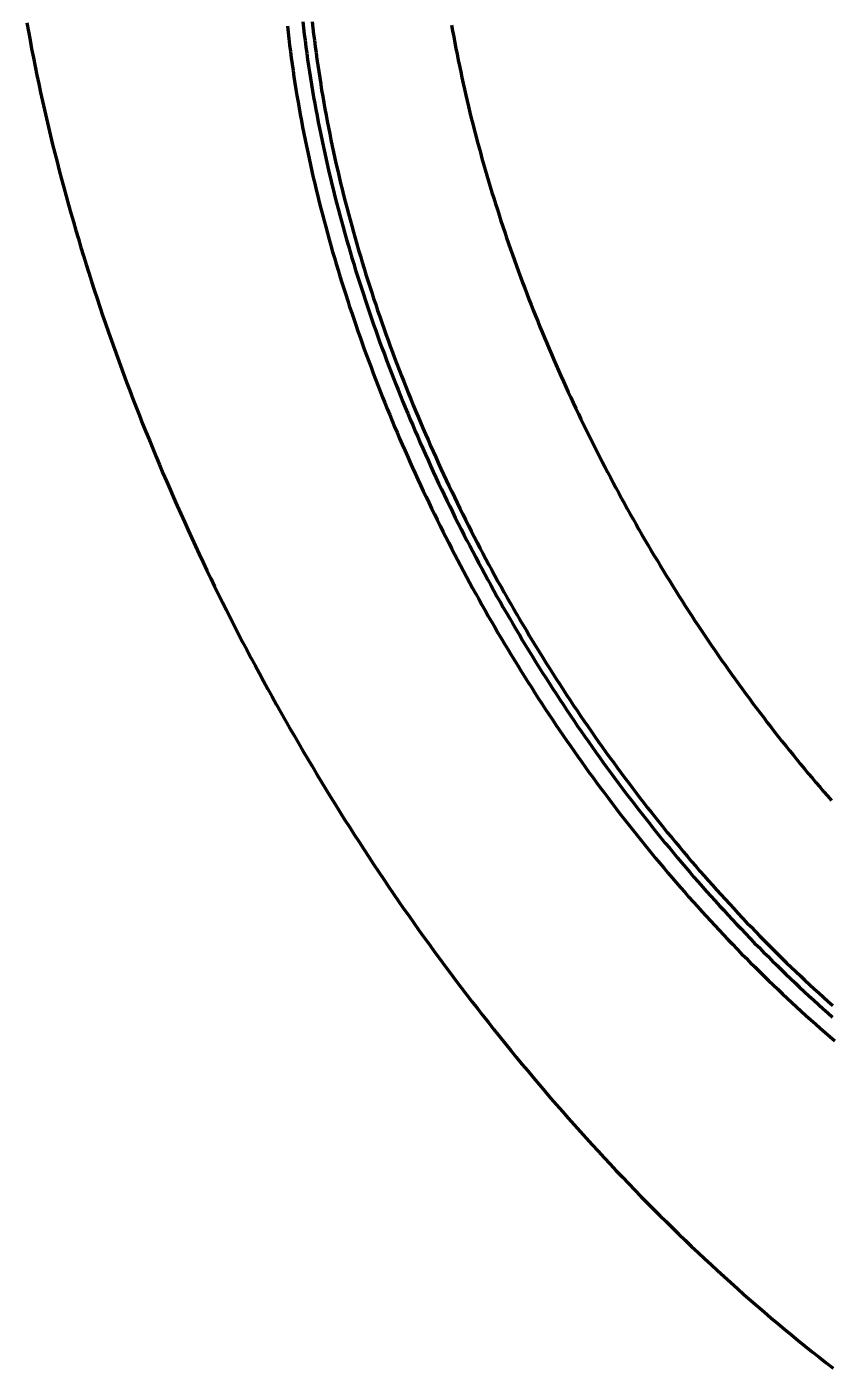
# Model space of a CAD drawing. Header units: millimetres. Extents: x 0 to 2382, y 0 to 420.
# Drawn here: x 274.75 to 286.15, y 51.79 to 70.81 of the extents above; entities that cross this region are included whole.
import ezdxf

# ---------------------------------------------------------------- set-up
doc = ezdxf.new("R2010")
doc.units = ezdxf.units.MM
doc.layers.add('01-VISIBLE', color=7, linetype='CONTINUOUS', lineweight=70)

msp = doc.modelspace()

# ---------------------------------------------------------------- linework, layer by layer
at = {"layer": '01-VISIBLE'}
for points in [[(274.746, 70.864), (274.768, 70.74), (274.791, 70.616), (274.814, 70.492), (274.839, 70.368), (274.863, 70.244), (274.889, 70.121), (274.915, 69.997), (274.941, 69.874), (274.968, 69.751), (274.996, 69.628), (275.024, 69.505), (275.053, 69.382), (275.082, 69.259), (275.112, 69.137), (275.143, 69.014), (275.174, 68.892), (275.205, 68.77), (275.237, 68.648), (275.27, 68.526), (275.303, 68.405), (275.337, 68.283), (275.371, 68.162), (275.406, 68.04), (275.441, 67.919), (275.477, 67.798), (275.513, 67.678), (275.55, 67.557), (275.587, 67.436), (275.625, 67.316), (275.663, 67.196), (275.702, 67.076), (275.741, 66.956), (275.781, 66.837), (275.821, 66.717), (275.862, 66.598), (275.903, 66.478), (275.945, 66.359), (275.987, 66.241), (276.03, 66.122), (276.073, 66.003), (276.117, 65.885), (276.161, 65.767), (276.206, 65.649), (276.251, 65.531), (276.296, 65.414), (276.342, 65.296), (276.388, 65.179), (276.435, 65.062), (276.483, 64.945), (276.53, 64.828), (276.579, 64.712), (276.627, 64.595), (276.676, 64.479), (276.726, 64.363), (276.776, 64.247), (276.826, 64.132), (276.877, 64.016), (276.928, 63.901), (276.98, 63.786), (277.032, 63.671), (277.085, 63.556), (277.138, 63.442), (277.191, 63.328), (277.245, 63.214), (277.299, 63.1), (277.354, 62.986), (277.409, 62.873), (277.465, 62.76), (277.521, 62.647), (277.577, 62.534), (277.634, 62.421), (277.691, 62.309), (277.748, 62.196), (277.806, 62.084), (277.865, 61.973), (277.924, 61.861), (277.983, 61.75), (278.043, 61.639), (278.103, 61.528), (278.163, 61.417), (278.224, 61.307), (278.285, 61.196), (278.347, 61.086), (278.409, 60.977), (278.471, 60.867), (278.534, 60.758), (278.598, 60.649), (278.661, 60.54), (278.725, 60.431), (278.79, 60.323), (278.855, 60.214), (278.92, 60.107), (278.985, 59.999), (279.051, 59.891), (279.118, 59.784), (279.185, 59.677), (279.252, 59.57), (279.319, 59.464), (279.387, 59.358), (279.456, 59.252), (279.524, 59.146), (279.594, 59.041), (279.663, 58.935), (279.733, 58.83), (279.803, 58.726), (279.874, 58.621), (279.945, 58.517), (280.017, 58.413), (280.088, 58.309), (280.161, 58.206), (280.233, 58.103), (280.306, 58), (280.38, 57.898), (280.453, 57.795), (280.528, 57.693), (280.602, 57.591), (280.677, 57.49), (280.752, 57.389), (280.828, 57.288), (280.904, 57.187), (280.98, 57.087), (281.057, 56.987), (281.135, 56.887), (281.212, 56.788), (281.29, 56.689), (281.368, 56.59), (281.447, 56.491), (281.526, 56.393), (281.606, 56.295), (281.686, 56.198), (281.766, 56.101), (281.847, 56.004), (281.928, 55.907), (282.009, 55.811), (282.091, 55.715), (282.173, 55.619), (282.256, 55.524), (282.339, 55.429), (282.422, 55.334), (282.506, 55.24), (282.59, 55.146), (282.675, 55.052), (282.759, 54.959), (282.845, 54.866), (282.93, 54.773), (283.016, 54.681), (283.103, 54.589), (283.19, 54.498), (283.277, 54.407), (283.365, 54.316), (283.453, 54.226), (283.541, 54.136), (283.63, 54.046), (283.719, 53.957), (283.809, 53.868), (283.899, 53.78), (283.989, 53.692), (284.08, 53.604), (284.171, 53.517), (284.262, 53.431), (284.354, 53.344), (284.447, 53.258), (284.539, 53.173), (284.632, 53.088), (284.726, 53.003), (284.82, 52.919), (284.914, 52.835), (285.009, 52.752), (285.104, 52.669), (285.2, 52.587), (285.296, 52.505), (285.392, 52.424), (285.489, 52.343), (285.586, 52.262), (285.683, 52.182), (285.781, 52.103), (285.88, 52.024), (285.979, 51.946), (286.078, 51.868), (286.177, 51.79)], [(278.44, 70.819), (278.45, 70.729), (278.46, 70.639), (278.471, 70.548), (278.482, 70.458), (278.494, 70.368), (278.507, 70.278), (278.52, 70.188), (278.533, 70.099), (278.547, 70.009), (278.561, 69.919), (278.576, 69.83), (278.591, 69.74), (278.606, 69.651), (278.623, 69.561), (278.639, 69.472), (278.656, 69.383), (278.673, 69.294), (278.691, 69.205), (278.709, 69.116), (278.728, 69.027), (278.747, 68.938), (278.767, 68.849), (278.787, 68.761), (278.807, 68.672), (278.828, 68.584), (278.849, 68.495), (278.87, 68.407), (278.892, 68.319), (278.915, 68.231), (278.937, 68.143), (278.96, 68.055), (278.984, 67.968), (279.008, 67.88), (279.032, 67.793), (279.057, 67.705), (279.082, 67.618), (279.107, 67.531), (279.133, 67.444), (279.159, 67.357), (279.185, 67.27), (279.212, 67.183), (279.24, 67.096), (279.267, 67.01), (279.295, 66.923), (279.323, 66.837), (279.352, 66.751), (279.381, 66.665), (279.41, 66.579), (279.44, 66.493), (279.47, 66.408), (279.501, 66.322), (279.531, 66.237), (279.562, 66.151), (279.594, 66.066), (279.626, 65.981), (279.658, 65.896), (279.69, 65.811), (279.723, 65.726), (279.756, 65.642), (279.789, 65.557), (279.823, 65.473), (279.857, 65.389), (279.891, 65.305), (279.926, 65.221), (279.961, 65.137), (279.996, 65.054), (280.032, 64.97), (280.068, 64.887), (280.104, 64.803), (280.141, 64.72), (280.178, 64.637), (280.215, 64.555), (280.253, 64.472), (280.291, 64.389), (280.329, 64.307), (280.367, 64.225), (280.406, 64.143), (280.445, 64.061), (280.484, 63.979), (280.524, 63.897), (280.564, 63.816), (280.604, 63.734), (280.645, 63.653), (280.686, 63.572), (280.727, 63.491), (280.768, 63.41), (280.81, 63.33), (280.852, 63.249), (280.895, 63.169), (280.937, 63.089), (280.98, 63.009), (281.024, 62.929), (281.067, 62.849), (281.111, 62.77), (281.155, 62.69), (281.199, 62.611), (281.244, 62.532), (281.289, 62.453), (281.334, 62.374), (281.38, 62.296), (281.426, 62.217), (281.472, 62.139), (281.518, 62.061), (281.565, 61.983), (281.612, 61.905), (281.659, 61.828), (281.707, 61.751), (281.754, 61.673), (281.803, 61.596), (281.851, 61.519), (281.9, 61.443), (281.949, 61.366), (281.998, 61.29), (282.047, 61.214), (282.097, 61.138), (282.147, 61.062), (282.197, 60.987), (282.248, 60.911), (282.299, 60.836), (282.35, 60.761), (282.402, 60.686), (282.453, 60.612), (282.505, 60.537), (282.558, 60.463), (282.61, 60.389), (282.663, 60.315), (282.716, 60.241), (282.769, 60.168), (282.823, 60.095), (282.877, 60.022), (282.931, 59.949), (282.986, 59.876), (283.041, 59.804), (283.096, 59.731), (283.151, 59.659), (283.206, 59.588), (283.262, 59.516), (283.318, 59.445), (283.375, 59.374), (283.432, 59.303), (283.489, 59.232), (283.546, 59.161), (283.603, 59.091), (283.661, 59.021), (283.719, 58.951), (283.778, 58.882), (283.836, 58.812), (283.895, 58.743), (283.954, 58.674), (284.014, 58.606), (284.074, 58.537), (284.134, 58.469), (284.194, 58.401), (284.254, 58.334), (284.315, 58.266), (284.376, 58.199), (284.438, 58.132), (284.499, 58.066), (284.561, 57.999), (284.624, 57.933), (284.686, 57.867), (284.749, 57.802), (284.812, 57.736), (284.875, 57.671), (284.939, 57.607), (285.003, 57.542), (285.067, 57.478), (285.132, 57.414), (285.197, 57.35), (285.262, 57.287), (285.327, 57.224), (285.393, 57.161), (285.458, 57.099), (285.525, 57.037), (285.591, 56.975), (285.658, 56.913), (285.725, 56.852), (285.792, 56.791), (285.86, 56.73), (285.928, 56.67), (285.996, 56.61), (286.065, 56.551), (286.133, 56.491), (286.202, 56.432)], [(278.658, 70.881), (278.669, 70.792), (278.679, 70.702), (278.69, 70.612), (278.702, 70.523), (278.714, 70.434), (278.727, 70.344), (278.74, 70.255), (278.753, 70.166), (278.767, 70.077), (278.782, 69.988), (278.797, 69.899), (278.812, 69.81), (278.828, 69.721), (278.844, 69.632), (278.861, 69.544), (278.878, 69.455), (278.895, 69.367), (278.913, 69.278), (278.932, 69.19), (278.95, 69.102), (278.969, 69.014), (278.989, 68.926), (279.009, 68.838), (279.029, 68.75), (279.05, 68.662), (279.071, 68.574), (279.093, 68.487), (279.115, 68.399), (279.137, 68.312), (279.16, 68.225), (279.183, 68.138), (279.207, 68.05), (279.231, 67.964), (279.255, 67.877), (279.28, 67.79), (279.305, 67.703), (279.33, 67.617), (279.356, 67.53), (279.382, 67.444), (279.408, 67.358), (279.435, 67.272), (279.462, 67.186), (279.49, 67.1), (279.518, 67.014), (279.546, 66.928), (279.575, 66.843), (279.603, 66.757), (279.633, 66.672), (279.662, 66.587), (279.692, 66.502), (279.723, 66.417), (279.753, 66.332), (279.784, 66.247), (279.816, 66.163), (279.847, 66.078), (279.879, 65.994), (279.911, 65.91), (279.944, 65.826), (279.977, 65.742), (280.01, 65.658), (280.044, 65.574), (280.078, 65.49), (280.112, 65.407), (280.146, 65.324), (280.181, 65.241), (280.217, 65.157), (280.252, 65.075), (280.288, 64.992), (280.324, 64.909), (280.36, 64.827), (280.397, 64.744), (280.434, 64.662), (280.471, 64.58), (280.509, 64.498), (280.547, 64.416), (280.585, 64.334), (280.624, 64.253), (280.663, 64.172), (280.702, 64.09), (280.741, 64.009), (280.781, 63.928), (280.821, 63.847), (280.861, 63.767), (280.902, 63.686), (280.943, 63.606), (280.984, 63.526), (281.026, 63.446), (281.068, 63.366), (281.11, 63.286), (281.152, 63.206), (281.195, 63.127), (281.238, 63.047), (281.281, 62.968), (281.324, 62.889), (281.368, 62.81), (281.412, 62.732), (281.457, 62.653), (281.501, 62.575), (281.546, 62.497), (281.592, 62.419), (281.637, 62.341), (281.683, 62.263), (281.729, 62.186), (281.775, 62.108), (281.822, 62.031), (281.869, 61.954), (281.916, 61.877), (281.964, 61.801), (282.011, 61.724), (282.059, 61.648), (282.108, 61.571), (282.156, 61.496), (282.205, 61.42), (282.254, 61.344), (282.304, 61.269), (282.353, 61.193), (282.403, 61.118), (282.454, 61.043), (282.504, 60.969), (282.555, 60.894), (282.606, 60.82), (282.657, 60.746), (282.709, 60.672), (282.761, 60.598), (282.813, 60.524), (282.865, 60.451), (282.918, 60.378), (282.971, 60.305), (283.024, 60.232), (283.078, 60.159), (283.132, 60.087), (283.186, 60.015), (283.24, 59.943), (283.295, 59.871), (283.35, 59.799), (283.405, 59.728), (283.46, 59.657), (283.516, 59.586), (283.572, 59.515), (283.628, 59.445), (283.685, 59.374), (283.741, 59.304), (283.798, 59.234), (283.856, 59.165), (283.913, 59.095), (283.971, 59.026), (284.029, 58.957), (284.088, 58.889), (284.146, 58.82), (284.205, 58.752), (284.265, 58.684), (284.324, 58.616), (284.384, 58.549), (284.444, 58.481), (284.504, 58.414), (284.565, 58.347), (284.626, 58.281), (284.687, 58.215), (284.748, 58.149), (284.81, 58.083), (284.872, 58.017), (284.934, 57.952), (284.997, 57.887), (285.06, 57.822), (285.123, 57.758), (285.186, 57.694), (285.25, 57.63), (285.314, 57.566), (285.378, 57.503), (285.443, 57.44), (285.507, 57.377), (285.572, 57.315), (285.638, 57.252), (285.703, 57.19), (285.769, 57.129), (285.835, 57.068), (285.902, 57.007), (285.969, 56.946), (286.036, 56.886), (286.103, 56.826), (286.17, 56.766)], [(278.792, 70.882), (278.802, 70.793), (278.812, 70.704), (278.823, 70.615), (278.834, 70.526), (278.846, 70.437), (278.858, 70.349), (278.871, 70.26), (278.884, 70.172), (278.898, 70.083), (278.912, 69.995), (278.926, 69.906), (278.941, 69.818), (278.956, 69.73), (278.972, 69.642), (278.989, 69.554), (279.005, 69.466), (279.022, 69.378), (279.04, 69.29), (279.058, 69.202), (279.076, 69.115), (279.095, 69.027), (279.114, 68.94), (279.134, 68.852), (279.154, 68.765), (279.175, 68.678), (279.195, 68.591), (279.217, 68.504), (279.238, 68.417), (279.26, 68.33), (279.283, 68.243), (279.305, 68.157), (279.329, 68.07), (279.352, 67.984), (279.376, 67.897), (279.4, 67.811), (279.425, 67.725), (279.45, 67.639), (279.476, 67.553), (279.501, 67.468), (279.527, 67.382), (279.554, 67.296), (279.581, 67.211), (279.608, 67.126), (279.636, 67.04), (279.663, 66.955), (279.692, 66.87), (279.72, 66.786), (279.749, 66.701), (279.779, 66.616), (279.808, 66.532), (279.838, 66.447), (279.868, 66.363), (279.899, 66.279), (279.93, 66.195), (279.961, 66.111), (279.993, 66.027), (280.025, 65.944), (280.057, 65.86), (280.09, 65.777), (280.123, 65.693), (280.156, 65.61), (280.19, 65.527), (280.224, 65.444), (280.258, 65.362), (280.292, 65.279), (280.327, 65.197), (280.362, 65.114), (280.398, 65.032), (280.434, 64.95), (280.47, 64.868), (280.506, 64.786), (280.543, 64.705), (280.58, 64.623), (280.617, 64.542), (280.655, 64.46), (280.693, 64.379), (280.731, 64.298), (280.77, 64.217), (280.808, 64.137), (280.847, 64.056), (280.887, 63.976), (280.927, 63.896), (280.967, 63.815), (281.007, 63.735), (281.048, 63.656), (281.088, 63.576), (281.13, 63.497), (281.171, 63.417), (281.213, 63.338), (281.255, 63.259), (281.297, 63.18), (281.34, 63.101), (281.383, 63.023), (281.426, 62.944), (281.47, 62.866), (281.513, 62.788), (281.557, 62.71), (281.602, 62.632), (281.646, 62.554), (281.691, 62.477), (281.737, 62.4), (281.782, 62.323), (281.828, 62.246), (281.874, 62.169), (281.92, 62.092), (281.967, 62.016), (282.014, 61.939), (282.061, 61.863), (282.108, 61.787), (282.156, 61.712), (282.204, 61.636), (282.252, 61.561), (282.301, 61.485), (282.349, 61.41), (282.399, 61.335), (282.448, 61.261), (282.498, 61.186), (282.547, 61.112), (282.598, 61.038), (282.648, 60.964), (282.699, 60.89), (282.75, 60.816), (282.801, 60.743), (282.853, 60.67), (282.905, 60.597), (282.957, 60.524), (283.009, 60.451), (283.062, 60.379), (283.115, 60.306), (283.168, 60.234), (283.221, 60.163), (283.275, 60.091), (283.329, 60.02), (283.383, 59.948), (283.438, 59.877), (283.493, 59.807), (283.548, 59.736), (283.603, 59.666), (283.659, 59.595), (283.715, 59.525), (283.771, 59.456), (283.827, 59.386), (283.884, 59.317), (283.941, 59.248), (283.998, 59.179), (284.056, 59.11), (284.114, 59.042), (284.172, 58.974), (284.23, 58.906), (284.289, 58.838), (284.348, 58.771), (284.407, 58.704), (284.466, 58.637), (284.526, 58.57), (284.586, 58.504), (284.646, 58.437), (284.707, 58.371), (284.768, 58.306), (284.829, 58.24), (284.89, 58.175), (284.952, 58.11), (285.014, 58.045), (285.076, 57.981), (285.138, 57.917), (285.201, 57.853), (285.264, 57.789), (285.328, 57.726), (285.391, 57.663), (285.455, 57.6), (285.519, 57.538), (285.584, 57.476), (285.648, 57.414), (285.713, 57.352), (285.779, 57.291), (285.844, 57.23), (285.91, 57.169), (285.976, 57.109), (286.043, 57.049), (286.109, 56.989), (286.176, 56.93)], [(280.769, 70.83), (280.783, 70.747), (280.798, 70.664), (280.814, 70.581), (280.83, 70.499), (280.846, 70.416), (280.862, 70.333), (280.879, 70.251), (280.897, 70.168), (280.914, 70.086), (280.932, 70.004), (280.951, 69.921), (280.97, 69.839), (280.989, 69.757), (281.008, 69.675), (281.028, 69.593), (281.048, 69.512), (281.069, 69.43), (281.09, 69.348), (281.111, 69.267), (281.132, 69.185), (281.154, 69.104), (281.176, 69.023), (281.199, 68.941), (281.222, 68.86), (281.245, 68.779), (281.269, 68.699), (281.292, 68.618), (281.317, 68.537), (281.341, 68.456), (281.366, 68.376), (281.391, 68.296), (281.417, 68.215), (281.442, 68.135), (281.468, 68.055), (281.495, 67.975), (281.521, 67.895), (281.548, 67.815), (281.576, 67.736), (281.603, 67.656), (281.631, 67.576), (281.66, 67.497), (281.688, 67.418), (281.717, 67.339), (281.746, 67.26), (281.775, 67.181), (281.805, 67.102), (281.835, 67.023), (281.865, 66.944), (281.896, 66.866), (281.927, 66.788), (281.958, 66.709), (281.989, 66.631), (282.021, 66.553), (282.053, 66.475), (282.085, 66.397), (282.118, 66.32), (282.151, 66.242), (282.184, 66.164), (282.217, 66.087), (282.251, 66.01), (282.285, 65.933), (282.319, 65.856), (282.353, 65.779), (282.388, 65.702), (282.423, 65.626), (282.458, 65.549), (282.494, 65.473), (282.53, 65.396), (282.566, 65.32), (282.602, 65.244), (282.639, 65.168), (282.675, 65.093), (282.713, 65.017), (282.75, 64.942), (282.788, 64.866), (282.826, 64.791), (282.864, 64.716), (282.902, 64.641), (282.941, 64.566), (282.98, 64.491), (283.019, 64.417), (283.059, 64.342), (283.098, 64.268), (283.138, 64.194), (283.179, 64.12), (283.219, 64.046), (283.26, 63.972), (283.301, 63.899), (283.342, 63.825), (283.383, 63.752), (283.425, 63.679), (283.467, 63.606), (283.509, 63.533), (283.552, 63.46), (283.595, 63.388), (283.638, 63.315), (283.681, 63.243), (283.724, 63.171), (283.768, 63.099), (283.812, 63.027), (283.856, 62.955), (283.901, 62.884), (283.946, 62.812), (283.991, 62.741), (284.036, 62.67), (284.081, 62.599), (284.127, 62.528), (284.173, 62.457), (284.219, 62.387), (284.265, 62.317), (284.312, 62.247), (284.359, 62.177), (284.406, 62.107), (284.454, 62.037), (284.501, 61.968), (284.549, 61.898), (284.597, 61.829), (284.646, 61.76), (284.694, 61.691), (284.743, 61.623), (284.792, 61.554), (284.842, 61.486), (284.891, 61.418), (284.941, 61.35), (284.991, 61.282), (285.041, 61.215), (285.092, 61.147), (285.143, 61.08), (285.194, 61.013), (285.245, 60.946), (285.296, 60.88), (285.348, 60.813), (285.4, 60.747), (285.452, 60.681), (285.505, 60.615), (285.558, 60.549), (285.611, 60.484), (285.664, 60.418), (285.717, 60.353), (285.771, 60.288), (285.825, 60.223), (285.879, 60.159), (285.933, 60.095), (285.988, 60.03), (286.043, 59.967), (286.098, 59.903), (286.153, 59.839)]]:
    msp.add_lwpolyline(points, dxfattribs=at)

doc.saveas('drawing.dxf')
